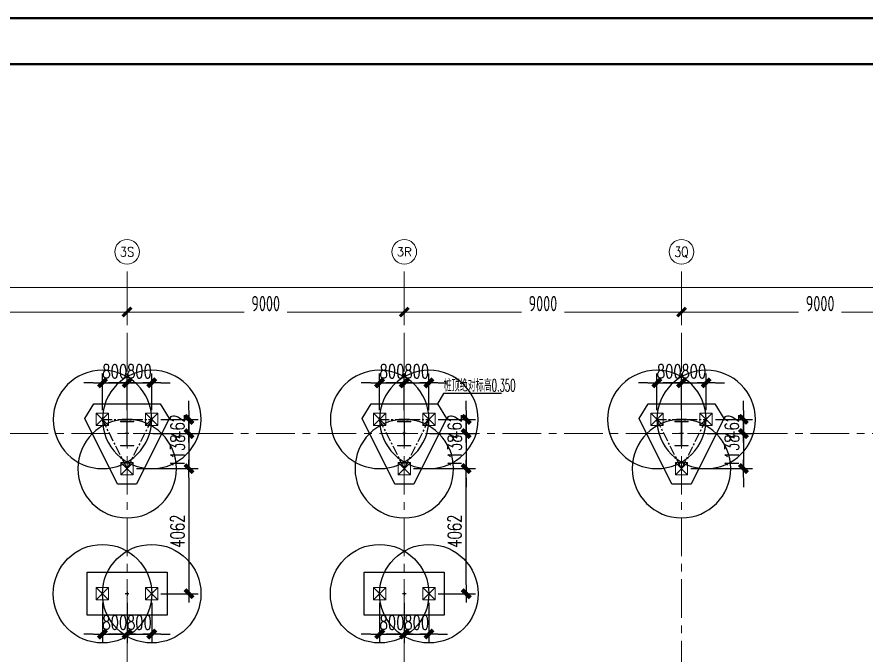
# Model space of a CAD drawing. Extents: x -1201378 to 2367219, y -619313 to 244905.
# Drawn here: x -831333 to -803767, y -190641 to -169915 of the extents above; entities that cross this region are included whole.
import ezdxf
from ezdxf.enums import TextEntityAlignment as Align

# ---------------------------------------------------------------- set-up
doc = ezdxf.new("R2010")
doc.units = 0
doc.header["$LTSCALE"] = 1000
doc.linetypes.add('CENTER', pattern=[2, 1.25, -0.25, 0.25, -0.25])
doc.layers.get('0').update_dxf_attribs({"linetype": 'CONTINUOUS'})
doc.layers.get('Defpoints').update_dxf_attribs({"linetype": 'CONTINUOUS'})
for name, color, linetype in [('0-cxFrame', 155, 'CONTINUOUS'), ('A-WINDOW', 140, 'CONTINUOUS'), ('S-BG', 131, 'CONTINUOUS'), ('S-DIMZ', 115, 'CONTINUOUS'), ('S-DOTE1', 140, 'CENTER'), ('S-HATCH1-W', 252, 'CONTINUOUS')]:
    doc.layers.add(name, color=color, linetype=linetype)
for name, color, linetype, lineweight in [('0-cxText', 131, 'CONTINUOUS', 25), ('S-axis', 111, 'CONTINUOUS', 0), ('S-col', 2, 'CONTINUOUS', 0), ('S-dote', 5, 'CENTER', 0), ('S-zhuang', 1, 'CONTINUOUS', 0)]:
    doc.layers.add(name, color=color, linetype=linetype, lineweight=lineweight)
doc.styles.add('_TCH_AXIS', font='COMPLEX', dxfattribs={"bigfont": 'GBCBIG'})
doc.styles.add('cx_tuming', font='simhei.ttf')
doc.styles.add('cx_tuqian1', font='')
doc.styles.add('SS1', font='tj-romans1.shx', dxfattribs={"width": 0.7, "bigfont": 'tj-hztxt1.shx'})
doc.styles.add('TSSD_Dimension', font='tssdeng.shx', dxfattribs={"width": 0.7, "bigfont": 'hztxt.shx'})
doc.styles.add('黑体', font='simhei.ttf', dxfattribs={"width": 0.8})
doc.styles.get('cx_tuqian1').set_extended_font_data('SimSun')
doc.dimstyles.new('S-150-ARCHI', dxfattribs={"dimscale": 150, "dimtxt": 3, "dimasz": 2, "dimexe": 2, "dimexo": 2, "dimgap": 1, "dimtad": 1, "dimdec": 0, "dimzin": 0, "dimdsep": 46, "dimtxsty": 'SS1', "dimblk1": 'TT', "dimblk2": 'TT', "dimsah": 1, "dimcen": 1, "dimclrd": 256, "dimclre": 256, "dimclrt": 256, "dimadec": 0, "dimazin": 0, "dimtfac": 1, "dimtdec": 0, "dimtix": 1, "dimtmove": 2, "dimatfit": 0, "dimldrblk": 'TT', "dimfxl": 2, "dimtolj": 1, "dimtzin": 0, "dimarcsym": 0})
doc.dimstyles.new('TSSD_200_200', dxfattribs={"dimtxt": 500, "dimasz": 200, "dimexe": 200, "dimexo": 500, "dimgap": 200, "dimtad": 1, "dimdec": 0, "dimzin": 0, "dimdsep": 46, "dimtxsty": 'TSSD_Dimension', "dimblk": 'ARCHTICK', "dimcen": 0, "dimdle": 200, "dimclrt": 7, "dimadec": 0, "dimazin": 0, "dimtfac": 1, "dimtdec": 0, "dimtix": 1, "dimtmove": 2, "dimatfit": 3, "dimfxl": 1, "dimtolj": 1, "dimtzin": 0, "dimarcsym": 0})

# ---------------------------------------------------------------- blocks, each defined once
blk = doc.blocks.new('w42343243')
at = {"layer": 'S-col'}
blk.add_lwpolyline([(-165069, 621020), (-164639, 621020), (-164639, 621002), (-164848, 621002), (-164848, 620238), (-164639, 620238), (-164639, 620220), (-165069, 620220), (-165069, 620238), (-164860, 620238), (-164860, 621002), (-165069, 621002)], close=True, dxfattribs=at)
blk = doc.blocks.new('42343')
at = {"layer": 'A-WINDOW'}
for p in [(-108000, 100), (-99000, 100), (-90000, 100)]:
    blk.add_blockref('w42343243', p, dxfattribs=at)
blk = doc.blocks.new('_ArchTick')
at = {"color": 0, "linetype": 'ByBlock', "const_width": 0.5}
blk.add_lwpolyline([(-0.71, -0.71), (0.71, 0.71)], dxfattribs=at)
blk = doc.blocks.new('*D465')
at = {"layer": 'Defpoints', "color": 0, "transparency": 16777216}
for p in [(-227758, -279500), (-236758, -280358), (-227758, -280358)]:
    blk.add_point(p, dxfattribs=at)
at = {"layer": 'S-axis', "color": 0, "lineweight": -2, "transparency": 16777216}
for p, q in [((-236958, -279500), (-232957, -279500)), ((-236758, -279858), (-236758, -279300)), ((-227558, -279500), (-231560, -279500)), ((-227758, -279858), (-227758, -279300))]:
    blk.add_line(p, q, dxfattribs=at)
at = {"layer": 'S-axis', "color": 0, "lineweight": -2, "transparency": 16777216, "xscale": 200, "yscale": 200, "zscale": 200, "rotation": 180}
blk.add_blockref('_ArchTick', (-236758, -279500), dxfattribs=at)
at = {"layer": 'S-axis', "color": 0, "lineweight": -2, "transparency": 16777216, "xscale": 200, "yscale": 200, "zscale": 200}
blk.add_blockref('_ArchTick', (-227758, -279500), dxfattribs=at)
at = {"layer": 'S-axis', "color": 7, "transparency": 16777216, "insert": (-232258, -279225), "char_height": 500, "attachment_point": 5, "style": 'TSSD_Dimension'}
blk.add_mtext('\\A1;9000', dxfattribs=at)
blk = doc.blocks.new('*D466')
at = {"layer": 'Defpoints', "color": 0, "transparency": 16777216}
for p in [(-218758, -279500), (-227758, -280358), (-218758, -280358)]:
    blk.add_point(p, dxfattribs=at)
at = {"layer": 'S-axis', "color": 0, "lineweight": -2, "transparency": 16777216}
for p, q in [((-227958, -279500), (-223957, -279500)), ((-227758, -279858), (-227758, -279300)), ((-218558, -279500), (-222560, -279500)), ((-218758, -279858), (-218758, -279300))]:
    blk.add_line(p, q, dxfattribs=at)
at = {"layer": 'S-axis', "color": 0, "lineweight": -2, "transparency": 16777216, "xscale": 200, "yscale": 200, "zscale": 200, "rotation": 180}
blk.add_blockref('_ArchTick', (-227758, -279500), dxfattribs=at)
at = {"layer": 'S-axis', "color": 0, "lineweight": -2, "transparency": 16777216, "xscale": 200, "yscale": 200, "zscale": 200}
blk.add_blockref('_ArchTick', (-218758, -279500), dxfattribs=at)
at = {"layer": 'S-axis', "color": 7, "transparency": 16777216, "insert": (-223258, -279225), "char_height": 500, "attachment_point": 5, "style": 'TSSD_Dimension'}
blk.add_mtext('\\A1;9000', dxfattribs=at)
blk = doc.blocks.new('*D467')
at = {"layer": 'Defpoints', "color": 0, "transparency": 16777216}
for p in [(-209758, -279500), (-218758, -280358), (-209758, -280358)]:
    blk.add_point(p, dxfattribs=at)
at = {"layer": 'S-axis', "color": 0, "lineweight": -2, "transparency": 16777216}
for p, q in [((-218958, -279500), (-214957, -279500)), ((-218758, -279858), (-218758, -279300)), ((-209558, -279500), (-213560, -279500)), ((-209758, -279858), (-209758, -279300))]:
    blk.add_line(p, q, dxfattribs=at)
at = {"layer": 'S-axis', "color": 0, "lineweight": -2, "transparency": 16777216, "xscale": 200, "yscale": 200, "zscale": 200, "rotation": 180}
blk.add_blockref('_ArchTick', (-218758, -279500), dxfattribs=at)
at = {"layer": 'S-axis', "color": 0, "lineweight": -2, "transparency": 16777216, "xscale": 200, "yscale": 200, "zscale": 200}
blk.add_blockref('_ArchTick', (-209758, -279500), dxfattribs=at)
at = {"layer": 'S-axis', "color": 7, "transparency": 16777216, "insert": (-214258, -279225), "char_height": 500, "attachment_point": 5, "style": 'TSSD_Dimension'}
blk.add_mtext('\\A1;9000', dxfattribs=at)
blk = doc.blocks.new('*D468')
at = {"layer": 'Defpoints', "color": 0, "transparency": 16777216}
for p in [(-200758, -279500), (-209758, -280358), (-200758, -280358)]:
    blk.add_point(p, dxfattribs=at)
at = {"layer": 'S-axis', "color": 0, "lineweight": -2, "transparency": 16777216}
for p, q in [((-209958, -279500), (-205957, -279500)), ((-209758, -279858), (-209758, -279300)), ((-200558, -279500), (-204560, -279500)), ((-200758, -279858), (-200758, -279300))]:
    blk.add_line(p, q, dxfattribs=at)
at = {"layer": 'S-axis', "color": 0, "lineweight": -2, "transparency": 16777216, "xscale": 200, "yscale": 200, "zscale": 200, "rotation": 180}
blk.add_blockref('_ArchTick', (-209758, -279500), dxfattribs=at)
at = {"layer": 'S-axis', "color": 0, "lineweight": -2, "transparency": 16777216, "xscale": 200, "yscale": 200, "zscale": 200}
blk.add_blockref('_ArchTick', (-200758, -279500), dxfattribs=at)
at = {"layer": 'S-axis', "color": 7, "transparency": 16777216, "insert": (-205258, -279225), "char_height": 500, "attachment_point": 5, "style": 'TSSD_Dimension'}
blk.add_mtext('\\A1;9000', dxfattribs=at)
blk = doc.blocks.new('*D483')
at = {"layer": 'Defpoints', "color": 0, "transparency": 16777216}
for p in [(-82958, -278700), (-268658, -280258), (-82958, -280258)]:
    blk.add_point(p, dxfattribs=at)
at = {"layer": 'S-axis', "color": 0, "lineweight": -2, "transparency": 16777216}
for p, q in [((-268658, -279758), (-268658, -278500)), ((-82958, -279758), (-82958, -278500)), ((-268858, -278700), (-176749, -278700)), ((-82758, -278700), (-174868, -278700))]:
    blk.add_line(p, q, dxfattribs=at)
at = {"layer": 'S-axis', "color": 0, "lineweight": -2, "transparency": 16777216, "xscale": 200, "yscale": 200, "zscale": 200, "rotation": 180}
blk.add_blockref('_ArchTick', (-268658, -278700), dxfattribs=at)
at = {"layer": 'S-axis', "color": 0, "lineweight": -2, "transparency": 16777216, "xscale": 200, "yscale": 200, "zscale": 200}
blk.add_blockref('_ArchTick', (-82958, -278700), dxfattribs=at)
at = {"layer": 'S-axis', "color": 7, "transparency": 16777216, "insert": (-175808, -278425), "char_height": 500, "attachment_point": 5, "style": 'TSSD_Dimension'}
blk.add_mtext('\\A1;185700', dxfattribs=at)
blk = doc.blocks.new('TK22.A0 L(Dragon)')
at = {"layer": '0-cxFrame', "color": 7, "const_width": 0.5}
blk.add_lwpolyline([(0, 0), (-1486, 0), (-1486, 841), (0, 841)], close=True, dxfattribs=at)
at = {"layer": '0-cxFrame', "const_width": 0.5}
blk.add_lwpolyline([(-80, 10), (-1466, 10), (-1466, 831), (-80, 831)], close=True, dxfattribs=at)
at = {"style": '黑体', "flags": 4}
blk.add_attdef('图幅', text='', height=3.3, dxfattribs=at).set_placement((-40, 3), align=Align.RIGHT)
at = {"layer": '0-cxText', "flags": 4}
for tag, height, style, p in [('建设单位', 3.5, 'cx_tuming', (-45, 240)), ('项目名称', 3.5, 'cx_tuming', (-45, 210)), ('子项名称', 3.5, 'cx_tuming', (-45, 180)), ('工程编号', 3.3, 'cx_tuqian1', (-35, 165)), ('图名1', 3.5, 'cx_tuming', (-45, 87)), ('图名2', 3.5, 'cx_tuming', (-45, 79)), ('图名3', 3.5, 'cx_tuming', (-45, 71)), ('出图日期', 3.3, 'cx_tuqian1', (-39, 60)), ('专业', 3.3, 'cx_tuqian1', (-55, 52)), ('图号', 3.3, 'cx_tuqian1', (-55, 44)), ('版次', 3.3, 'cx_tuqian1', (-20, 44))]:
    blk.add_attdef(tag, text='', height=height, dxfattribs=dict(at, style=style)).set_placement(p, align=Align.MIDDLE)
at = {"layer": 'Defpoints', "color": 6, "flags": 4}
for tag, height, style, p in [('tufu', 3.3, '黑体', (-12, 12)), ('dwfname', 4, 'cx_tuqian1', (-80, 3))]:
    blk.add_attdef(tag, text='', height=height, dxfattribs=dict(at, style=style)).set_placement(p, align=Align.RIGHT)
blk = doc.blocks.new('S-ZHUANG-400')
at = {"layer": 'S-zhuang'}
for p, q in [((200, -200), (-200, 200)), ((-200, -200), (200, 200))]:
    blk.add_line(p, q, dxfattribs=at)
blk.add_lwpolyline([(-200, 200), (200, 200), (200, -200), (-200, -200)], close=True, dxfattribs=at)
blk = doc.blocks.new('CT3')
at = {"layer": 'Defpoints'}
for centre in [(-101758, -256416), (-102558, -258016), (-100958, -258016)]:
    blk.add_circle(centre, 1600, dxfattribs=at)
at = {"layer": 'S-DOTE1', "ltscale": 0.25}
for p, q in [((-101698, -257554), (-101818, -257554)), ((-101758, -257494), (-101758, -257614))]:
    blk.add_line(p, q, dxfattribs=at)
at = {"layer": 'S-DOTE1', "linetype": 'CENTER', "ltscale": 0.25}
blk.add_lwpolyline([(-100958, -258016), (-101758, -256416), (-102558, -258016)], close=True, dxfattribs=at)
at = {"layer": 'S-HATCH1-W'}
blk.add_lwpolyline([(-101449, -255916), (-102067, -255916), (-103130, -258042), (-102837, -258516), (-100680, -258516), (-100387, -258042)], close=True, dxfattribs=at)
at = {"layer": 'S-zhuang', "rotation": 90.00000000000001}
for p in [(-101758, -256416), (-102558, -258016), (-100958, -258016)]:
    blk.add_blockref('S-ZHUANG-400', p, dxfattribs=at)
blk = doc.blocks.new('TT')
blk.add_line((-0.969, 0), (0.969, 0))
at = {"const_width": 0.45}
blk.add_lwpolyline([(-0.442, -0.442), (0.442, 0.442)], dxfattribs=at)
blk = doc.blocks.new('*D560')
at = {"layer": 'Defpoints', "color": 0, "transparency": 16777216}
for p in [(-827758, -181800), (-828558, -182986), (-827758, -182986)]:
    blk.add_point(p, dxfattribs=at)
at = {"layer": 'S-DIMZ', "lineweight": -2, "transparency": 16777216}
for p, q in [((-828558, -182686), (-828558, -181500)), ((-827758, -182686), (-827758, -181500)), ((-828858, -181800), (-829158, -181800)), ((-828558, -181800), (-827758, -181800)), ((-827458, -181800), (-827158, -181800))]:
    blk.add_line(p, q, dxfattribs=at)
at = {"layer": 'S-DIMZ', "lineweight": -2, "transparency": 16777216, "xscale": 300, "yscale": 300, "zscale": 300}
blk.add_blockref('TT', (-828558, -181800), dxfattribs=at)
at = {"layer": 'S-DIMZ', "lineweight": -2, "transparency": 16777216, "xscale": 300, "yscale": 300, "zscale": 300, "rotation": 180}
blk.add_blockref('TT', (-827758, -181800), dxfattribs=at)
at = {"layer": 'S-DIMZ', "transparency": 16777216, "insert": (-828158, -181425), "char_height": 450, "attachment_point": 5, "style": 'SS1'}
blk.add_mtext('\\A1;800', dxfattribs=at)
blk = doc.blocks.new('*D561')
at = {"layer": 'Defpoints', "color": 0, "transparency": 16777216}
for p in [(-826958, -181800), (-827758, -182986), (-826958, -182986)]:
    blk.add_point(p, dxfattribs=at)
at = {"layer": 'S-DIMZ', "lineweight": -2, "transparency": 16777216}
for p, q in [((-827758, -182686), (-827758, -181500)), ((-826958, -182686), (-826958, -181500)), ((-828058, -181800), (-828358, -181800)), ((-827758, -181800), (-826958, -181800)), ((-826658, -181800), (-826358, -181800))]:
    blk.add_line(p, q, dxfattribs=at)
at = {"layer": 'S-DIMZ', "lineweight": -2, "transparency": 16777216, "xscale": 300, "yscale": 300, "zscale": 300}
blk.add_blockref('TT', (-827758, -181800), dxfattribs=at)
at = {"layer": 'S-DIMZ', "lineweight": -2, "transparency": 16777216, "xscale": 300, "yscale": 300, "zscale": 300, "rotation": 180}
blk.add_blockref('TT', (-826958, -181800), dxfattribs=at)
at = {"layer": 'S-DIMZ', "transparency": 16777216, "insert": (-827358, -181425), "char_height": 450, "attachment_point": 5, "style": 'SS1'}
blk.add_mtext('\\A1;800', dxfattribs=at)
blk = doc.blocks.new('*D562')
at = {"layer": 'Defpoints', "color": 0, "transparency": 16777216}
for p in [(-826958, -182986), (-827225, -183448), (-825749, -183448)]:
    blk.add_point(p, dxfattribs=at)
at = {"layer": 'S-DIMZ', "lineweight": -2, "transparency": 16777216}
for p, q in [((-825749, -182686), (-825749, -182386)), ((-826658, -182986), (-825449, -182986)), ((-825749, -182986), (-825749, -183448)), ((-826925, -183448), (-825449, -183448)), ((-825749, -183748), (-825749, -184048))]:
    blk.add_line(p, q, dxfattribs=at)
at = {"layer": 'S-DIMZ', "lineweight": -2, "transparency": 16777216, "xscale": 300, "yscale": 300, "zscale": 300}
for p, rotation in [((-825749, -182986), 270), ((-825749, -183448), 90)]:
    blk.add_blockref('TT', p, dxfattribs=dict(at, rotation=rotation))
at = {"layer": 'S-DIMZ', "transparency": 16777216, "insert": (-826124, -183217), "char_height": 450, "attachment_point": 5, "rotation": 90, "style": 'SS1'}
blk.add_mtext('\\A1;462', dxfattribs=at)
blk = doc.blocks.new('*D563')
at = {"layer": 'Defpoints', "color": 0, "transparency": 16777216}
for p in [(-827225, -183448), (-827758, -184586), (-825749, -184586)]:
    blk.add_point(p, dxfattribs=at)
at = {"layer": 'S-DIMZ', "lineweight": -2, "transparency": 16777216}
for p, q in [((-825749, -183148), (-825749, -182848)), ((-826925, -183448), (-825449, -183448)), ((-825749, -183448), (-825749, -184586)), ((-827458, -184586), (-825449, -184586)), ((-825749, -184886), (-825749, -185186))]:
    blk.add_line(p, q, dxfattribs=at)
at = {"layer": 'S-DIMZ', "lineweight": -2, "transparency": 16777216, "xscale": 300, "yscale": 300, "zscale": 300}
for p, rotation in [((-825749, -183448), 270), ((-825749, -184586), 90)]:
    blk.add_blockref('TT', p, dxfattribs=dict(at, rotation=rotation))
at = {"layer": 'S-DIMZ', "transparency": 16777216, "insert": (-826124, -184017), "char_height": 450, "attachment_point": 5, "rotation": 90, "style": 'SS1'}
blk.add_mtext('\\A1;1138', dxfattribs=at)
blk = doc.blocks.new('*D564')
at = {"layer": 'Defpoints', "color": 0, "transparency": 16777216}
for p in [(-818758, -181800), (-819558, -182986), (-818758, -182986)]:
    blk.add_point(p, dxfattribs=at)
at = {"layer": 'S-DIMZ', "lineweight": -2, "transparency": 16777216}
for p, q in [((-819558, -182686), (-819558, -181500)), ((-818758, -182686), (-818758, -181500)), ((-819858, -181800), (-820158, -181800)), ((-819558, -181800), (-818758, -181800)), ((-818458, -181800), (-818158, -181800))]:
    blk.add_line(p, q, dxfattribs=at)
at = {"layer": 'S-DIMZ', "lineweight": -2, "transparency": 16777216, "xscale": 300, "yscale": 300, "zscale": 300}
blk.add_blockref('TT', (-819558, -181800), dxfattribs=at)
at = {"layer": 'S-DIMZ', "lineweight": -2, "transparency": 16777216, "xscale": 300, "yscale": 300, "zscale": 300, "rotation": 180}
blk.add_blockref('TT', (-818758, -181800), dxfattribs=at)
at = {"layer": 'S-DIMZ', "transparency": 16777216, "insert": (-819158, -181425), "char_height": 450, "attachment_point": 5, "style": 'SS1'}
blk.add_mtext('\\A1;800', dxfattribs=at)
blk = doc.blocks.new('*D565')
at = {"layer": 'Defpoints', "color": 0, "transparency": 16777216}
for p in [(-817958, -181800), (-818758, -182986), (-817958, -182986)]:
    blk.add_point(p, dxfattribs=at)
at = {"layer": 'S-DIMZ', "lineweight": -2, "transparency": 16777216}
for p, q in [((-818758, -182686), (-818758, -181500)), ((-817958, -182686), (-817958, -181500)), ((-819058, -181800), (-819358, -181800)), ((-818758, -181800), (-817958, -181800)), ((-817658, -181800), (-817358, -181800))]:
    blk.add_line(p, q, dxfattribs=at)
at = {"layer": 'S-DIMZ', "lineweight": -2, "transparency": 16777216, "xscale": 300, "yscale": 300, "zscale": 300}
blk.add_blockref('TT', (-818758, -181800), dxfattribs=at)
at = {"layer": 'S-DIMZ', "lineweight": -2, "transparency": 16777216, "xscale": 300, "yscale": 300, "zscale": 300, "rotation": 180}
blk.add_blockref('TT', (-817958, -181800), dxfattribs=at)
at = {"layer": 'S-DIMZ', "transparency": 16777216, "insert": (-818358, -181425), "char_height": 450, "attachment_point": 5, "style": 'SS1'}
blk.add_mtext('\\A1;800', dxfattribs=at)
blk = doc.blocks.new('*D582')
at = {"layer": 'Defpoints', "color": 0, "transparency": 16777216}
for p in [(-809758, -181800), (-810558, -182986), (-809758, -182986)]:
    blk.add_point(p, dxfattribs=at)
at = {"layer": 'S-DIMZ', "lineweight": -2, "transparency": 16777216}
for p, q in [((-810558, -182686), (-810558, -181500)), ((-809758, -182686), (-809758, -181500)), ((-810858, -181800), (-811158, -181800)), ((-810558, -181800), (-809758, -181800)), ((-809458, -181800), (-809158, -181800))]:
    blk.add_line(p, q, dxfattribs=at)
at = {"layer": 'S-DIMZ', "lineweight": -2, "transparency": 16777216, "xscale": 300, "yscale": 300, "zscale": 300}
blk.add_blockref('TT', (-810558, -181800), dxfattribs=at)
at = {"layer": 'S-DIMZ', "lineweight": -2, "transparency": 16777216, "xscale": 300, "yscale": 300, "zscale": 300, "rotation": 180}
blk.add_blockref('TT', (-809758, -181800), dxfattribs=at)
at = {"layer": 'S-DIMZ', "transparency": 16777216, "insert": (-810158, -181425), "char_height": 450, "attachment_point": 5, "style": 'SS1'}
blk.add_mtext('\\A1;800', dxfattribs=at)
blk = doc.blocks.new('*D583')
at = {"layer": 'Defpoints', "color": 0, "transparency": 16777216}
for p in [(-808958, -181800), (-809758, -182986), (-808958, -182986)]:
    blk.add_point(p, dxfattribs=at)
at = {"layer": 'S-DIMZ', "lineweight": -2, "transparency": 16777216}
for p, q in [((-809758, -182686), (-809758, -181500)), ((-808958, -182686), (-808958, -181500)), ((-810058, -181800), (-810358, -181800)), ((-809758, -181800), (-808958, -181800)), ((-808658, -181800), (-808358, -181800))]:
    blk.add_line(p, q, dxfattribs=at)
at = {"layer": 'S-DIMZ', "lineweight": -2, "transparency": 16777216, "xscale": 300, "yscale": 300, "zscale": 300}
blk.add_blockref('TT', (-809758, -181800), dxfattribs=at)
at = {"layer": 'S-DIMZ', "lineweight": -2, "transparency": 16777216, "xscale": 300, "yscale": 300, "zscale": 300, "rotation": 180}
blk.add_blockref('TT', (-808958, -181800), dxfattribs=at)
at = {"layer": 'S-DIMZ', "transparency": 16777216, "insert": (-809358, -181425), "char_height": 450, "attachment_point": 5, "style": 'SS1'}
blk.add_mtext('\\A1;800', dxfattribs=at)
blk = doc.blocks.new('*D1192')
at = {"layer": 'Defpoints', "color": 0, "transparency": 16777216}
for p in [(-817958, -182986), (-818225, -183448), (-816749, -183448)]:
    blk.add_point(p, dxfattribs=at)
at = {"layer": 'S-DIMZ', "lineweight": -2, "transparency": 16777216}
for p, q in [((-816749, -182686), (-816749, -182386)), ((-817658, -182986), (-816449, -182986)), ((-816749, -182986), (-816749, -183448)), ((-817925, -183448), (-816449, -183448)), ((-816749, -183748), (-816749, -184048))]:
    blk.add_line(p, q, dxfattribs=at)
at = {"layer": 'S-DIMZ', "lineweight": -2, "transparency": 16777216, "xscale": 300, "yscale": 300, "zscale": 300}
for p, rotation in [((-816749, -182986), 270), ((-816749, -183448), 90)]:
    blk.add_blockref('TT', p, dxfattribs=dict(at, rotation=rotation))
at = {"layer": 'S-DIMZ', "transparency": 16777216, "insert": (-817124, -183217), "char_height": 450, "attachment_point": 5, "rotation": 90, "style": 'SS1'}
blk.add_mtext('\\A1;462', dxfattribs=at)
blk = doc.blocks.new('*D1193')
at = {"layer": 'Defpoints', "color": 0, "transparency": 16777216}
for p in [(-818225, -183448), (-818758, -184586), (-816749, -184586)]:
    blk.add_point(p, dxfattribs=at)
at = {"layer": 'S-DIMZ', "lineweight": -2, "transparency": 16777216}
for p, q in [((-816749, -183148), (-816749, -182848)), ((-817925, -183448), (-816449, -183448)), ((-816749, -183448), (-816749, -184586)), ((-818458, -184586), (-816449, -184586)), ((-816749, -184886), (-816749, -185186))]:
    blk.add_line(p, q, dxfattribs=at)
at = {"layer": 'S-DIMZ', "lineweight": -2, "transparency": 16777216, "xscale": 300, "yscale": 300, "zscale": 300}
for p, rotation in [((-816749, -183448), 270), ((-816749, -184586), 90)]:
    blk.add_blockref('TT', p, dxfattribs=dict(at, rotation=rotation))
at = {"layer": 'S-DIMZ', "transparency": 16777216, "insert": (-817124, -184017), "char_height": 450, "attachment_point": 5, "rotation": 90, "style": 'SS1'}
blk.add_mtext('\\A1;1138', dxfattribs=at)
blk = doc.blocks.new('*D1194')
at = {"layer": 'Defpoints', "color": 0, "transparency": 16777216}
for p in [(-808958, -182986), (-809225, -183448), (-807749, -183448)]:
    blk.add_point(p, dxfattribs=at)
at = {"layer": 'S-DIMZ', "lineweight": -2, "transparency": 16777216}
for p, q in [((-807749, -182686), (-807749, -182386)), ((-808658, -182986), (-807449, -182986)), ((-807749, -182986), (-807749, -183448)), ((-808925, -183448), (-807449, -183448)), ((-807749, -183748), (-807749, -184048))]:
    blk.add_line(p, q, dxfattribs=at)
at = {"layer": 'S-DIMZ', "lineweight": -2, "transparency": 16777216, "xscale": 300, "yscale": 300, "zscale": 300}
for p, rotation in [((-807749, -182986), 270), ((-807749, -183448), 90)]:
    blk.add_blockref('TT', p, dxfattribs=dict(at, rotation=rotation))
at = {"layer": 'S-DIMZ', "transparency": 16777216, "insert": (-808124, -183217), "char_height": 450, "attachment_point": 5, "rotation": 90, "style": 'SS1'}
blk.add_mtext('\\A1;462', dxfattribs=at)
blk = doc.blocks.new('*D1195')
at = {"layer": 'Defpoints', "color": 0, "transparency": 16777216}
for p in [(-809225, -183448), (-809758, -184586), (-807749, -184586)]:
    blk.add_point(p, dxfattribs=at)
at = {"layer": 'S-DIMZ', "lineweight": -2, "transparency": 16777216}
for p, q in [((-807749, -183148), (-807749, -182848)), ((-808925, -183448), (-807449, -183448)), ((-807749, -183448), (-807749, -184586)), ((-809458, -184586), (-807449, -184586)), ((-807749, -184886), (-807749, -185186))]:
    blk.add_line(p, q, dxfattribs=at)
at = {"layer": 'S-DIMZ', "lineweight": -2, "transparency": 16777216, "xscale": 300, "yscale": 300, "zscale": 300}
for p, rotation in [((-807749, -183448), 270), ((-807749, -184586), 90)]:
    blk.add_blockref('TT', p, dxfattribs=dict(at, rotation=rotation))
at = {"layer": 'S-DIMZ', "transparency": 16777216, "insert": (-808124, -184017), "char_height": 450, "attachment_point": 5, "rotation": 90, "style": 'SS1'}
blk.add_mtext('\\A1;1138', dxfattribs=at)
blk = doc.blocks.new('CT2')
at = {"layer": 'Defpoints'}
for centre in [(-193625, -186366), (-193625, -187966)]:
    blk.add_circle(centre, 1600, dxfattribs=at)
at = {"layer": 'S-DOTE1', "ltscale": 0.25}
for p, q in [((-193565, -187166), (-193685, -187166)), ((-193625, -187226), (-193625, -187106))]:
    blk.add_line(p, q, dxfattribs=at)
at = {"layer": 'S-HATCH1-W'}
blk.add_lwpolyline([(-194325, -185866), (-192925, -185866), (-192925, -188466), (-194325, -188466)], close=True, dxfattribs=at)
at = {"layer": 'S-zhuang'}
for p in [(-193625, -186366), (-193625, -187966)]:
    blk.add_blockref('S-ZHUANG-400', p, dxfattribs=at)
blk = doc.blocks.new('*D2937')
at = {"layer": 'Defpoints', "color": 0, "transparency": 16777216}
for p in [(-828558, -188648), (-827758, -188648), (-827758, -189960)]:
    blk.add_point(p, dxfattribs=at)
at = {"layer": 'S-DIMZ', "lineweight": -2, "transparency": 16777216}
for p, q in [((-828558, -188948), (-828558, -190260)), ((-827758, -188948), (-827758, -190260)), ((-828858, -189960), (-829158, -189960)), ((-828558, -189960), (-827758, -189960)), ((-827458, -189960), (-827158, -189960))]:
    blk.add_line(p, q, dxfattribs=at)
at = {"layer": 'S-DIMZ', "lineweight": -2, "transparency": 16777216, "xscale": 300, "yscale": 300, "zscale": 300}
blk.add_blockref('TT', (-828558, -189960), dxfattribs=at)
at = {"layer": 'S-DIMZ', "lineweight": -2, "transparency": 16777216, "xscale": 300, "yscale": 300, "zscale": 300, "rotation": 180}
blk.add_blockref('TT', (-827758, -189960), dxfattribs=at)
at = {"layer": 'S-DIMZ', "transparency": 16777216, "insert": (-828158, -189585), "char_height": 450, "attachment_point": 5, "style": 'SS1'}
blk.add_mtext('\\A1;800', dxfattribs=at)
blk = doc.blocks.new('*D2938')
at = {"layer": 'Defpoints', "color": 0, "transparency": 16777216}
for p in [(-827758, -188648), (-826958, -188648), (-826958, -189960)]:
    blk.add_point(p, dxfattribs=at)
at = {"layer": 'S-DIMZ', "lineweight": -2, "transparency": 16777216}
for p, q in [((-827758, -188948), (-827758, -190260)), ((-826958, -188948), (-826958, -190260)), ((-828058, -189960), (-828358, -189960)), ((-827758, -189960), (-826958, -189960)), ((-826658, -189960), (-826358, -189960))]:
    blk.add_line(p, q, dxfattribs=at)
at = {"layer": 'S-DIMZ', "lineweight": -2, "transparency": 16777216, "xscale": 300, "yscale": 300, "zscale": 300}
blk.add_blockref('TT', (-827758, -189960), dxfattribs=at)
at = {"layer": 'S-DIMZ', "lineweight": -2, "transparency": 16777216, "xscale": 300, "yscale": 300, "zscale": 300, "rotation": 180}
blk.add_blockref('TT', (-826958, -189960), dxfattribs=at)
at = {"layer": 'S-DIMZ', "transparency": 16777216, "insert": (-827358, -189585), "char_height": 450, "attachment_point": 5, "style": 'SS1'}
blk.add_mtext('\\A1;800', dxfattribs=at)
blk = doc.blocks.new('*D2939')
at = {"layer": 'Defpoints', "color": 0, "transparency": 16777216}
for p in [(-827758, -184586), (-826958, -188648), (-825749, -188648)]:
    blk.add_point(p, dxfattribs=at)
at = {"layer": 'S-DIMZ', "lineweight": -2, "transparency": 16777216}
for p, q in [((-827458, -184586), (-825449, -184586)), ((-825749, -184886), (-825749, -188348)), ((-826658, -188648), (-825449, -188648))]:
    blk.add_line(p, q, dxfattribs=at)
at = {"layer": 'S-DIMZ', "lineweight": -2, "transparency": 16777216, "xscale": 300, "yscale": 300, "zscale": 300}
for p, rotation in [((-825749, -184586), 90), ((-825749, -188648), 270)]:
    blk.add_blockref('TT', p, dxfattribs=dict(at, rotation=rotation))
at = {"layer": 'S-DIMZ', "transparency": 16777216, "insert": (-826124, -186617), "char_height": 450, "attachment_point": 5, "rotation": 90, "style": 'SS1'}
blk.add_mtext('\\A1;4062', dxfattribs=at)
blk = doc.blocks.new('*D2940')
at = {"layer": 'Defpoints', "color": 0, "transparency": 16777216}
for p in [(-819558, -188648), (-818758, -188648), (-818758, -189960)]:
    blk.add_point(p, dxfattribs=at)
at = {"layer": 'S-DIMZ', "lineweight": -2, "transparency": 16777216}
for p, q in [((-819558, -188948), (-819558, -190260)), ((-818758, -188948), (-818758, -190260)), ((-819858, -189960), (-820158, -189960)), ((-819558, -189960), (-818758, -189960)), ((-818458, -189960), (-818158, -189960))]:
    blk.add_line(p, q, dxfattribs=at)
at = {"layer": 'S-DIMZ', "lineweight": -2, "transparency": 16777216, "xscale": 300, "yscale": 300, "zscale": 300}
blk.add_blockref('TT', (-819558, -189960), dxfattribs=at)
at = {"layer": 'S-DIMZ', "lineweight": -2, "transparency": 16777216, "xscale": 300, "yscale": 300, "zscale": 300, "rotation": 180}
blk.add_blockref('TT', (-818758, -189960), dxfattribs=at)
at = {"layer": 'S-DIMZ', "transparency": 16777216, "insert": (-819158, -189585), "char_height": 450, "attachment_point": 5, "style": 'SS1'}
blk.add_mtext('\\A1;800', dxfattribs=at)
blk = doc.blocks.new('*D2941')
at = {"layer": 'Defpoints', "color": 0, "transparency": 16777216}
for p in [(-818758, -188648), (-817958, -188648), (-817958, -189960)]:
    blk.add_point(p, dxfattribs=at)
at = {"layer": 'S-DIMZ', "lineweight": -2, "transparency": 16777216}
for p, q in [((-818758, -188948), (-818758, -190260)), ((-817958, -188948), (-817958, -190260)), ((-819058, -189960), (-819358, -189960)), ((-818758, -189960), (-817958, -189960)), ((-817658, -189960), (-817358, -189960))]:
    blk.add_line(p, q, dxfattribs=at)
at = {"layer": 'S-DIMZ', "lineweight": -2, "transparency": 16777216, "xscale": 300, "yscale": 300, "zscale": 300}
blk.add_blockref('TT', (-818758, -189960), dxfattribs=at)
at = {"layer": 'S-DIMZ', "lineweight": -2, "transparency": 16777216, "xscale": 300, "yscale": 300, "zscale": 300, "rotation": 180}
blk.add_blockref('TT', (-817958, -189960), dxfattribs=at)
at = {"layer": 'S-DIMZ', "transparency": 16777216, "insert": (-818358, -189585), "char_height": 450, "attachment_point": 5, "style": 'SS1'}
blk.add_mtext('\\A1;800', dxfattribs=at)
blk = doc.blocks.new('*D2942')
at = {"layer": 'Defpoints', "color": 0, "transparency": 16777216}
for p in [(-817958, -184586), (-816749, -184586), (-817958, -188648)]:
    blk.add_point(p, dxfattribs=at)
at = {"layer": 'S-DIMZ', "lineweight": -2, "transparency": 16777216}
for p, q in [((-817658, -184586), (-816449, -184586)), ((-816749, -188348), (-816749, -184886)), ((-817658, -188648), (-816449, -188648))]:
    blk.add_line(p, q, dxfattribs=at)
at = {"layer": 'S-DIMZ', "lineweight": -2, "transparency": 16777216, "xscale": 300, "yscale": 300, "zscale": 300}
for p, rotation in [((-816749, -184586), 90), ((-816749, -188648), 270)]:
    blk.add_blockref('TT', p, dxfattribs=dict(at, rotation=rotation))
at = {"layer": 'S-DIMZ', "transparency": 16777216, "insert": (-817124, -186617), "char_height": 450, "attachment_point": 5, "rotation": 90, "style": 'SS1'}
blk.add_mtext('\\A1;4062', dxfattribs=at)
blk = doc.blocks.new('3#轴网')
at = {"layer": 'S-axis'}
for centre in [(-227758.5, -277544.2), (-218758.5, -277544.2), (-209758.5, -277544.2)]:
    blk.add_circle(centre, 400, dxfattribs=at)
at = {"layer": 'S-dote'}
for p, q in [((-227758.5, -363428.2), (-227758.5, -277948.2)), ((-218758.5, -363428.2), (-218758.5, -277944.2)), ((-209758.5, -363428.2), (-209758.5, -277944.2)), ((-78316.2, -283448.2), (-273210.6, -283448.2))]:
    blk.add_line(p, q, dxfattribs=at)
at = {"layer": 'S-axis', "style": '_TCH_AXIS'}
for s, height, p, p2 in [('3S', 300.65, (-227994.7, -277694.5), (-227522.2, -277694.5)), ('3R', 276.42, (-219002, -277682.4), (-218515, -277682.4))]:
    blk.add_text(s, height=height, dxfattribs=at).set_placement(p, p2, align=Align.FIT)
at = {"layer": 'S-axis', "style": '_TCH_AXIS', "width": 0.807692}
blk.add_text('3Q', height=333.94, dxfattribs=at).set_placement((-209983.2, -277711.2), (-209533.7, -277711.2), align=Align.FIT)
at = {"layer": 'S-axis'}
for base, p1, p2, picture, middle in [((-82958.5, -278700.4), (-268658.5, -280258.4), (-82958.5, -280258.4), '*D483', (-175808.5, -278425.4)), ((-227758.5, -279500.4), (-236758.5, -280358.4), (-227758.5, -280358.4), '*D465', (-232258.5, -279225.4)), ((-218758.5, -279500.4), (-227758.5, -280358.4), (-218758.5, -280358.4), '*D466', (-223258.5, -279225.4)), ((-209758.5, -279500.4), (-218758.5, -280358.4), (-209758.5, -280358.4), '*D467', (-214258.5, -279225.4)), ((-200758.5, -279500.4), (-209758.5, -280358.4), (-200758.5, -280358.4), '*D468', (-205258.5, -279225.4))]:
    dim = blk.add_linear_dim(base=base, p1=p1, p2=p2, angle=0, dimstyle='TSSD_200_200', dxfattribs=at)
    dim.commit()
    dim.dimension.update_dxf_attribs({"geometry": picture, "text_midpoint": middle, "dimtype": 161})

msp = doc.modelspace()

# ---------------------------------------------------------------- linework, layer by layer
at = {"layer": 'S-BG'}
msp.add_lwpolyline([(-815601.1, -182149.4), (-817485.3, -182149.4), (-817679.7, -182486.3)], dxfattribs=at)

# ---------------------------------------------------------------- block references
at = {"layer": '0-cxFrame', "xscale": 150, "yscale": 150, "zscale": 150}
msp.add_blockref('TK22.A0 L(Dragon)', (-664991.7, -296102.2), dxfattribs=at)
at = {"layer": 'S-axis'}
msp.add_blockref('3#轴网', (-600000, 100000), dxfattribs=at)
at = {"layer": 'S-col'}
msp.add_blockref('42343', (-554904.3, -804168.2), dxfattribs=at)
at = {"layer": 'S-zhuang', "xscale": -1, "rotation": 180}
for p in [(-726000, -441002.4), (-717000, -441002.4), (-708000, -441002.4)]:
    msp.add_blockref('CT3', p, dxfattribs=at)
at = {"layer": 'S-zhuang', "rotation": 90}
for p in [(-1014924.7, 4976.6), (-1005924.7, 4976.6)]:
    msp.add_blockref('CT2', p, dxfattribs=at)

# ---------------------------------------------------------------- texts
at = {"layer": 'S-BG', "style": 'SS1', "width": 0.5}
msp.add_text('桩顶绝对标高0.350', height=400, dxfattribs=at).set_placement((-817479, -181882.9), align=Align.MIDDLE_LEFT)

# ---------------------------------------------------------------- dimensions: what is measured, and where the dimension line sits
at = {"layer": 'S-DIMZ'}
for base, p1, p2, picture, middle in [((-827758.5, -181800), (-828558.5, -182986.3), (-827758.5, -182986.3), '*D560', (-828158.5, -181425)), ((-826958.5, -181800), (-827758.5, -182986.3), (-826958.5, -182986.3), '*D561', (-827358.5, -181425)), ((-818758.5, -181800), (-819558.5, -182986.3), (-818758.5, -182986.3), '*D564', (-819158.5, -181425)), ((-817958.5, -181800), (-818758.5, -182986.3), (-817958.5, -182986.3), '*D565', (-818358.5, -181425)), ((-809758.5, -181800), (-810558.5, -182986.3), (-809758.5, -182986.3), '*D582', (-810158.5, -181425)), ((-808958.5, -181800), (-809758.5, -182986.3), (-808958.5, -182986.3), '*D583', (-809358.5, -181425)), ((-827758.5, -189959.5), (-828558.5, -188648.2), (-827758.5, -188648.2), '*D2937', (-828158.5, -189584.5)), ((-826958.5, -189959.5), (-827758.5, -188648.2), (-826958.5, -188648.2), '*D2938', (-827358.5, -189584.5)), ((-818758.5, -189959.5), (-819558.5, -188648.2), (-818758.5, -188648.2), '*D2940', (-819158.5, -189584.5)), ((-817958.5, -189959.5), (-818758.5, -188648.2), (-817958.5, -188648.2), '*D2941', (-818358.5, -189584.5))]:
    dim = msp.add_linear_dim(base=base, p1=p1, p2=p2, dimstyle='S-150-ARCHI', dxfattribs=at)
    dim.commit()
    dim.dimension.update_dxf_attribs({"geometry": picture, "text_midpoint": middle})
for base, p1, p2, angle, picture, middle in [((-825748.9, -183448.2), (-826958.5, -182986.3), (-827225.1, -183448.2), 270, '*D562', (-826123.9, -183217.2)), ((-816748.9, -183448.2), (-817958.5, -182986.3), (-818225.1, -183448.2), 270, '*D1192', (-817123.9, -183217.2)), ((-807748.9, -183448.2), (-808958.5, -182986.3), (-809225.1, -183448.2), 270, '*D1194', (-808123.9, -183217.2)), ((-825748.9, -184586.3), (-827225.1, -183448.2), (-827758.5, -184586.3), 270, '*D563', (-826123.9, -184017.2)), ((-816748.9, -184586.3), (-818225.1, -183448.2), (-818758.5, -184586.3), 270, '*D1193', (-817123.9, -184017.2)), ((-807748.9, -184586.3), (-809225.1, -183448.2), (-809758.5, -184586.3), 270, '*D1195', (-808123.9, -184017.2)), ((-825748.9, -188648.2), (-827758.5, -184586.3), (-826958.5, -188648.2), 90, '*D2939', (-826123.9, -186617.2)), ((-816748.9, -184586.3), (-817958.5, -188648.2), (-817958.5, -184586.3), 90, '*D2942', (-817123.9, -186617.2))]:
    dim = msp.add_linear_dim(base=base, p1=p1, p2=p2, angle=angle, dimstyle='S-150-ARCHI', dxfattribs=at)
    dim.commit()
    dim.dimension.update_dxf_attribs({"geometry": picture, "text_midpoint": middle})

doc.saveas('drawing.dxf')
